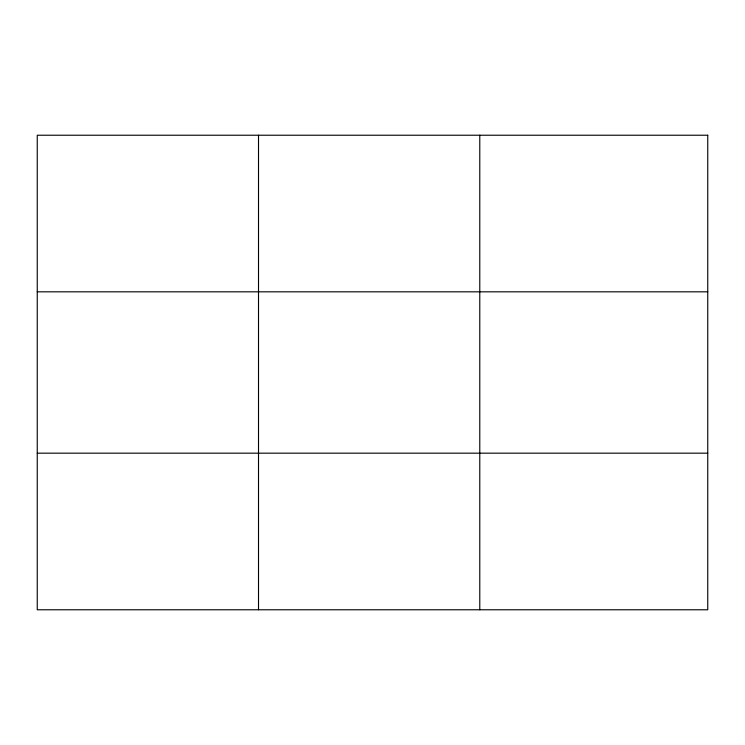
<?xml version="1.0" encoding="UTF-8"?>
<svg xmlns="http://www.w3.org/2000/svg" width="745" height="745" viewBox="0 0 745 745"><rect width="100%" height="100%" fill="white"/><g stroke="black" fill="none" stroke-linecap="round" stroke-linejoin="round"><path stroke-width="1.12" d="M258.515 135.227L258.515 609.773M479.78 135.227L479.78 609.773M37.25 291.826L707.75 291.826M37.25 453.174L707.75 453.174M707.75 135.227L707.75 609.773L37.25 609.773L37.25 135.227L707.75 135.227"/></g></svg>
